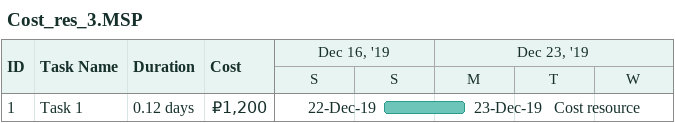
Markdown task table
Cost_res_3.MSP

| ID | Task | Duration | Start | Finish | Resources | Cost (₽) |
|---|---|---|---|---|---|---|
| 1 | Task 1 | 0.12d | 2019-12-22 | 2019-12-23 | Cost resource | 1200 |
